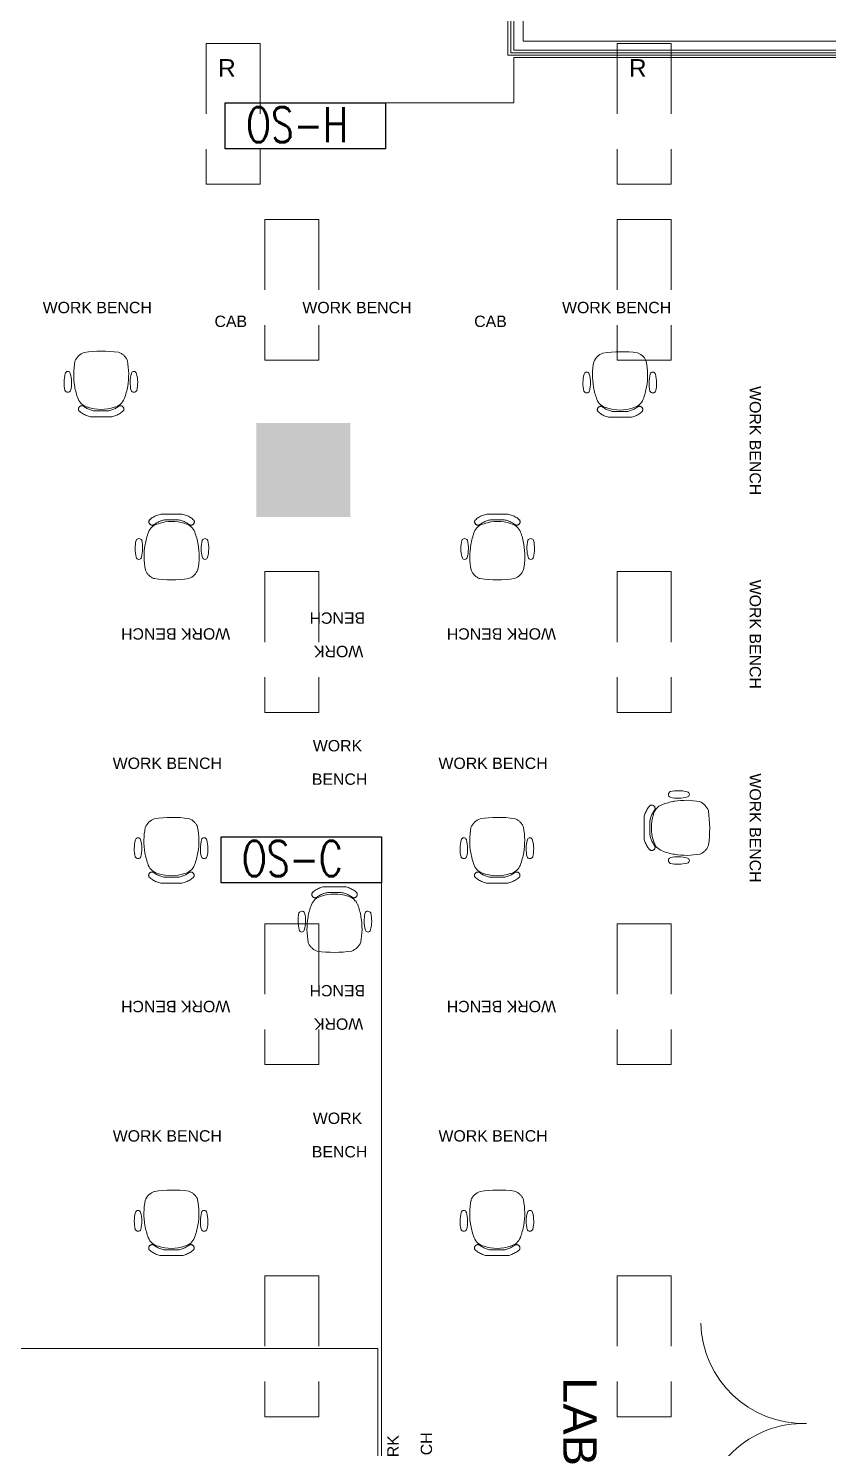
# Model space of a CAD drawing. Extents: x -6172 to 8039, y -4082 to 1639.
# Drawn here: x 14.3 to 286.9, y -257.9 to 226.1 of the extents above; entities that cross this region are included whole.
import ezdxf
from ezdxf.enums import TextEntityAlignment as Align

# ---------------------------------------------------------------- set-up
doc = ezdxf.new("R2010")
doc.units = 0
doc.header["$LTSCALE"] = 96
doc.header["$MEASUREMENT"] = 0
doc.linetypes.add('SHORT_DASHES', pattern=[0.375, 0.25, -0.125])
doc.layers.get('0').update_dxf_attribs({"linetype": 'CONTINUOUS', "lineweight": 0})
for name, color, linetype, lineweight in [('21', 7, 'CONTINUOUS', 0), ('A-ANNO-RMNA', 4, 'CONTINUOUS', 0), ('A-DOOR', 2, 'CONTINUOUS', 0), ('A-FURN-CHAR', 3, 'CONTINUOUS', 0), ('A-FURN-FILE', 3, 'CONTINUOUS', 0), ('A-GRID-COLS', 2, 'CONTINUOUS', 0), ('A-PATT-WALL', 1, 'CONTINUOUS', 0), ('A-WALL-FULL', 6, 'CONTINUOUS', 0), ('FLT-Peripheral Wiring', 214, 'CONTINUOUS', 0), ('NTS_NOT_TO_STANDARDS', 7, 'CONTINUOUS', 0)]:
    doc.layers.add(name, color=color, linetype=linetype, lineweight=lineweight)
doc.layers.add('FLT-Occupancy-Sensor', color=160, linetype='CONTINUOUS')
doc.styles.add('ARIAL', font='ARIAL', dxfattribs={"height": 0.2})
doc.styles.add('SIM-00', font='SIMPLEX.SHX', dxfattribs={"width": 0.75})

# ---------------------------------------------------------------- blocks, each defined once
blk = doc.blocks.new('ZZ000001')
at = {"layer": '21', "color": 7, "linetype": 'SHORT_DASHES'}
for p, q in [((74.89, 220.95), (74.89, 172.95)), ((74.89, 220.95), (93.26, 220.95)), ((93.26, 220.95), (93.26, 172.95)), ((214.89, 220.95), (214.89, 172.95)), ((214.89, 220.95), (233.27, 220.95)), ((233.27, 220.95), (233.27, 172.95)), ((74.89, 172.95), (93.26, 172.95)), ((214.89, 172.95), (233.27, 172.95)), ((94.89, 160.95), (94.89, 112.95)), ((94.89, 160.95), (113.26, 160.95)), ((113.26, 160.95), (113.26, 112.95)), ((214.89, 160.95), (214.89, 112.95)), ((214.89, 160.95), (233.27, 160.95)), ((233.27, 160.95), (233.27, 112.95)), ((94.89, 112.95), (113.26, 112.95)), ((214.89, 112.95), (233.27, 112.95)), ((94.89, 40.94), (94.89, -7.06)), ((94.89, 40.94), (113.26, 40.94)), ((113.26, 40.94), (113.26, -7.06)), ((214.89, 40.94), (214.89, -7.06)), ((214.89, 40.94), (233.27, 40.94)), ((233.27, 40.94), (233.27, -7.06)), ((94.89, -7.06), (113.26, -7.06)), ((214.89, -7.06), (233.27, -7.06)), ((94.89, -79.06), (94.89, -127.07)), ((94.89, -79.06), (113.26, -79.06)), ((113.26, -79.06), (113.26, -127.07)), ((214.89, -79.06), (214.89, -127.07)), ((214.89, -79.06), (233.27, -79.06)), ((233.27, -79.06), (233.27, -127.07)), ((94.89, -127.07), (113.26, -127.07)), ((214.89, -127.07), (233.27, -127.07)), ((94.89, -199.07), (94.89, -247.07)), ((94.89, -199.07), (113.26, -199.07)), ((113.26, -199.07), (113.26, -247.07)), ((214.89, -199.07), (214.89, -247.07)), ((214.89, -199.07), (233.27, -199.07)), ((233.27, -199.07), (233.27, -247.07)), ((94.89, -247.07), (113.26, -247.07)), ((214.89, -247.07), (233.27, -247.07))]:
    blk.add_line(p, q, dxfattribs=at)
at = {"layer": '21', "color": 7, "linetype": 'SHORT_DASHES', "style": 'ARIAL'}
for p in [(78.89, 209.58), (218.89, 209.58)]:
    blk.add_text('R', height=6, dxfattribs=at).set_placement(p)
blk = doc.blocks.new('ZZ000045')
at = {"layer": 'A-FURN-CHAR', "color": 8, "linetype": 'Continuous'}
for p, q in [((59.45, -192.18), (66.62, -192.18)), ((65.34, -190.21), (60.73, -190.21))]:
    blk.add_line(p, q, dxfattribs=at)
for centre, radius, start, end in [((77.07, -177.82), 23.4, 168.7952, 179.3789), ((59.02, -175.25), 5.3, 110.1727, 158.1288), ((63.33, -211.35), 41.53, 82.2403, 98.4682), ((67.25, -175.06), 5.14, 58.5538, 70.7376), ((67.3, -174.97), 5.04, 46.2029, 58.5517), ((67.36, -174.91), 4.96, 33.7159, 46.1974), ((67.39, -174.89), 4.91, 21.1507, 33.7063), ((49.01, -177.73), 23.4, 0.6235, 11.2042), ((61.96, -180.51), 11.58, 164.8601, 193.6697), ((51.66, -177.63), 0.891, 12.9938, 170.677), ((41.37, -180.53), 11.58, 346.3325, 15.5354), ((77.3, -177.82), 23.64, 179.3847, 189.8979), ((48.78, -177.73), 23.64, 350.1071, 0.6174), ((84.48, -180.53), 11.58, 164.467, 193.6699), ((74.19, -177.63), 0.891, 9.3254, 167.0085), ((63.89, -180.51), 11.58, 346.3326, 15.1422), ((51.67, -182.76), 1.08, 206.6789, 332.1039), ((77.68, -177.75), 24.02, 189.9022, 200.3038), ((48.4, -177.66), 24.02, 339.7042, 350.1031), ((74.18, -182.76), 1.08, 207.8985, 333.3234), ((59.54, -184.34), 4.73, 201.7202, 257.8365), ((56.45, -189.6), 1.17, 123.3666, 134.4923), ((56.45, -189.6), 1.17, 112.2402, 123.3667), ((56.45, -189.6), 1.16, 101.0905, 112.244), ((56.44, -189.59), 1.16, 89.8912, 101.0941), ((56.44, -189.58), 1.15, 78.624, 89.8912), ((56.45, -189.57), 1.13, 67.2863, 78.6237), ((56.45, -189.56), 1.13, 55.8858, 67.2879), ((61.81, -182.68), 7.59, 231.2278, 241.3838), ((66.53, -184.3), 4.73, 282.1659, 338.2822), ((64.26, -182.68), 7.59, 298.6187, 308.7747), ((69.62, -189.56), 1.13, 112.7157, 124.1178), ((69.62, -189.57), 1.13, 101.3776, 112.715), ((69.62, -189.58), 1.15, 90.1134, 101.3806), ((69.62, -189.59), 1.16, 78.9075, 90.1105), ((69.62, -189.6), 1.16, 67.7588, 78.9124), ((69.62, -189.6), 1.17, 56.6334, 67.76), ((69.62, -189.6), 1.17, 45.5123, 56.6379), ((56.42, -189.59), 1.14, 168.0972, 179.4295), ((56.41, -189.59), 1.13, 179.4292, 190.8271), ((56.4, -189.59), 1.12, 190.8283, 202.2768), ((56.43, -189.59), 1.15, 156.8329, 168.0953), ((56.44, -189.59), 1.16, 145.6342, 156.833), ((56.4, -189.59), 1.11, 202.2812, 213.7574), ((56.44, -189.6), 1.16, 134.4866, 145.6376), ((60.76, -184.69), 7.59, 225.9465, 237.2951), ((60.83, -184.57), 7.73, 237.288, 248.4973), ((60.86, -184.5), 7.8, 248.4885, 259.6235), ((61.88, -182.56), 7.73, 241.3784, 251.4129), ((62.95, -175.62), 14.08, 251.7942, 288.9004), ((61.9, -182.48), 7.82, 251.4066, 261.3663), ((64.16, -182.48), 7.82, 278.6359, 288.5956), ((65.2, -184.5), 7.8, 280.379, 291.514), ((64.19, -182.56), 7.73, 288.5893, 298.6238), ((65.23, -184.57), 7.73, 291.5047, 302.7141), ((65.31, -184.69), 7.59, 302.7072, 314.0557), ((69.62, -189.6), 1.16, 34.3651, 45.5162), ((69.63, -189.59), 1.16, 23.1686, 34.3674), ((69.67, -189.59), 1.11, 326.2436, 337.7197), ((69.64, -189.59), 1.15, 11.9066, 23.169), ((69.67, -189.59), 1.12, 337.7269, 349.1754), ((69.65, -189.59), 1.14, 0.5741, 11.9064), ((69.66, -189.59), 1.13, 349.1746, 0.5725)]:
    blk.add_arc(centre, radius, start, end, dxfattribs=at)
blk = doc.blocks.new('ZZ000046')
at = {"layer": 'A-FURN-CHAR', "color": 8, "linetype": 'Continuous'}
for p, q in [((170.44, -192.18), (177.61, -192.18)), ((176.34, -190.21), (171.72, -190.21))]:
    blk.add_line(p, q, dxfattribs=at)
for centre, radius, start, end in [((188.06, -177.82), 23.4, 168.7952, 179.3789), ((170.01, -175.25), 5.3, 110.1727, 158.1288), ((174.32, -211.35), 41.53, 82.2403, 98.4682), ((178.24, -175.06), 5.14, 58.5538, 70.7376), ((178.3, -174.97), 5.04, 46.2029, 58.5517), ((178.35, -174.91), 4.96, 33.7159, 46.1974), ((178.39, -174.89), 4.91, 21.1507, 33.7063), ((160.01, -177.73), 23.4, 0.6235, 11.2042), ((172.95, -180.51), 11.58, 164.8601, 193.6697), ((162.65, -177.63), 0.891, 12.9938, 170.677), ((152.36, -180.53), 11.58, 346.3325, 15.5354), ((188.29, -177.82), 23.64, 179.3847, 189.8979), ((159.77, -177.73), 23.64, 350.1071, 0.6174), ((195.48, -180.53), 11.58, 164.467, 193.6699), ((185.19, -177.63), 0.891, 9.3254, 167.0085), ((174.89, -180.51), 11.58, 346.3326, 15.1422), ((162.66, -182.76), 1.08, 206.6789, 332.1039), ((188.67, -177.75), 24.02, 189.9022, 200.3038), ((159.4, -177.66), 24.02, 339.7042, 350.1031), ((185.18, -182.76), 1.08, 207.8985, 333.3234), ((170.54, -184.34), 4.73, 201.7202, 257.8365), ((167.44, -189.6), 1.17, 123.3666, 134.4923), ((167.44, -189.6), 1.17, 112.2402, 123.3667), ((167.44, -189.6), 1.16, 101.0905, 112.244), ((167.44, -189.59), 1.16, 89.8912, 101.0941), ((167.44, -189.58), 1.15, 78.624, 89.8912), ((167.44, -189.57), 1.13, 67.2863, 78.6237), ((167.44, -189.56), 1.13, 55.8858, 67.2879), ((172.8, -182.68), 7.59, 231.2278, 241.3838), ((177.52, -184.3), 4.73, 282.1659, 338.2822), ((175.25, -182.68), 7.59, 298.6187, 308.7747), ((180.61, -189.56), 1.13, 112.7157, 124.1178), ((180.61, -189.57), 1.13, 101.3776, 112.715), ((180.62, -189.58), 1.15, 90.1134, 101.3806), ((180.62, -189.59), 1.16, 78.9075, 90.1105), ((180.61, -189.6), 1.16, 67.7588, 78.9124), ((180.61, -189.6), 1.17, 56.6334, 67.76), ((180.61, -189.6), 1.17, 45.5123, 56.6379), ((167.41, -189.59), 1.14, 168.0972, 179.4295), ((167.4, -189.59), 1.13, 179.4292, 190.8271), ((167.42, -189.59), 1.15, 156.8329, 168.0953), ((167.4, -189.59), 1.12, 190.8283, 202.2768), ((167.39, -189.59), 1.11, 202.2812, 213.7574), ((167.43, -189.59), 1.16, 145.6342, 156.833), ((167.44, -189.6), 1.16, 134.4866, 145.6376), ((171.75, -184.69), 7.59, 225.9465, 237.2951), ((171.83, -184.57), 7.73, 237.288, 248.4973), ((171.86, -184.5), 7.8, 248.4885, 259.6235), ((172.87, -182.56), 7.73, 241.3784, 251.4129), ((173.94, -175.62), 14.08, 251.7942, 288.9004), ((172.9, -182.48), 7.82, 251.4066, 261.3663), ((175.16, -182.48), 7.82, 278.6359, 288.5956), ((176.2, -184.5), 7.8, 280.379, 291.514), ((175.19, -182.56), 7.73, 288.5893, 298.6238), ((176.23, -184.57), 7.73, 291.5047, 302.7141), ((176.3, -184.69), 7.59, 302.7072, 314.0557), ((180.62, -189.6), 1.16, 34.3651, 45.5162), ((180.62, -189.59), 1.16, 23.1686, 34.3674), ((180.66, -189.59), 1.11, 326.2436, 337.7197), ((180.63, -189.59), 1.15, 11.9066, 23.169), ((180.66, -189.59), 1.12, 337.7269, 349.1754), ((180.64, -189.59), 1.14, 0.5741, 11.9064), ((180.65, -189.59), 1.13, 349.1746, 0.5725)]:
    blk.add_arc(centre, radius, start, end, dxfattribs=at)
blk = doc.blocks.new('ZZ000047')
at = {"layer": 'A-FURN-CHAR', "color": 8, "linetype": 'Continuous'}
for p, q in [((170.43, -65.2), (177.61, -65.2)), ((176.33, -63.23), (171.71, -63.23))]:
    blk.add_line(p, q, dxfattribs=at)
for centre, radius, start, end in [((170.01, -48.27), 5.3, 110.1727, 158.1288), ((174.31, -84.36), 41.53, 82.2403, 98.4682), ((178.24, -48.08), 5.14, 58.5538, 70.7376), ((188.05, -50.84), 23.4, 168.7952, 179.3789), ((178.29, -47.99), 5.04, 46.2029, 58.5517), ((178.35, -47.93), 4.96, 33.7159, 46.1974), ((178.38, -47.91), 4.91, 21.1507, 33.7063), ((160, -50.75), 23.4, 0.6235, 11.2042), ((172.95, -53.53), 11.58, 164.8601, 193.6697), ((162.65, -50.65), 0.891, 12.9938, 170.677), ((152.36, -53.55), 11.58, 346.3325, 15.5354), ((188.29, -50.84), 23.64, 179.3847, 189.8979), ((159.76, -50.75), 23.64, 350.1071, 0.6174), ((195.47, -53.55), 11.58, 164.467, 193.6699), ((185.18, -50.65), 0.891, 9.3254, 167.0085), ((174.88, -53.53), 11.58, 346.3326, 15.1422), ((162.66, -55.78), 1.08, 206.6789, 332.1039), ((188.67, -50.77), 24.02, 189.9022, 200.3038), ((159.39, -50.68), 24.02, 339.7042, 350.1031), ((185.17, -55.78), 1.08, 207.8985, 333.3234), ((170.53, -57.36), 4.73, 201.7202, 257.8365), ((167.41, -62.61), 1.14, 168.0972, 179.4295), ((167.4, -62.61), 1.13, 179.4292, 190.8271), ((167.39, -62.61), 1.12, 190.8283, 202.2768), ((167.42, -62.61), 1.15, 156.8329, 168.0953), ((167.43, -62.61), 1.16, 145.6342, 156.833), ((167.43, -62.62), 1.16, 134.4866, 145.6376), ((167.43, -62.62), 1.17, 123.3666, 134.4923), ((167.43, -62.62), 1.17, 112.2402, 123.3667), ((167.43, -62.62), 1.16, 101.0905, 112.244), ((167.43, -62.61), 1.16, 89.8912, 101.0941), ((167.43, -62.6), 1.15, 78.624, 89.8912), ((167.43, -62.59), 1.13, 67.2863, 78.6237), ((167.44, -62.58), 1.13, 55.8858, 67.2879), ((172.8, -55.7), 7.59, 231.2278, 241.3838), ((172.86, -55.58), 7.73, 241.3784, 251.4129), ((173.93, -48.64), 14.08, 251.7942, 288.9004), ((172.89, -55.5), 7.82, 251.4066, 261.3663), ((175.15, -55.5), 7.82, 278.6359, 288.5956), ((175.18, -55.58), 7.73, 288.5893, 298.6238), ((177.52, -57.32), 4.73, 282.1659, 338.2822), ((175.25, -55.7), 7.59, 298.6187, 308.7747), ((180.61, -62.58), 1.13, 112.7157, 124.1178), ((180.61, -62.59), 1.13, 101.3776, 112.715), ((180.61, -62.6), 1.15, 90.1134, 101.3806), ((180.61, -62.61), 1.16, 78.9075, 90.1105), ((180.61, -62.62), 1.16, 67.7588, 78.9124), ((180.61, -62.62), 1.17, 56.6334, 67.76), ((180.61, -62.62), 1.17, 45.5123, 56.6379), ((180.61, -62.62), 1.16, 34.3651, 45.5162), ((180.62, -62.61), 1.16, 23.1686, 34.3674), ((180.63, -62.61), 1.15, 11.9066, 23.169), ((180.65, -62.61), 1.12, 337.7269, 349.1754), ((180.64, -62.61), 1.14, 0.5741, 11.9064), ((180.65, -62.61), 1.13, 349.1746, 0.5725), ((167.39, -62.61), 1.11, 202.2812, 213.7574), ((171.75, -57.71), 7.59, 225.9465, 237.2951), ((171.82, -57.59), 7.73, 237.288, 248.4973), ((171.85, -57.52), 7.8, 248.4885, 259.6235), ((176.19, -57.52), 7.8, 280.379, 291.514), ((176.22, -57.59), 7.73, 291.5047, 302.7141), ((176.3, -57.71), 7.59, 302.7072, 314.0557), ((180.66, -62.61), 1.11, 326.2436, 337.7197)]:
    blk.add_arc(centre, radius, start, end, dxfattribs=at)
blk = doc.blocks.new('ZZ000048')
at = {"layer": 'A-FURN-CHAR', "color": 8, "linetype": 'Continuous'}
for p, q in [((59.44, -65.2), (66.61, -65.2)), ((65.34, -63.23), (60.72, -63.23))]:
    blk.add_line(p, q, dxfattribs=at)
for centre, radius, start, end in [((59.02, -48.27), 5.3, 110.1727, 158.1288), ((63.32, -84.36), 41.53, 82.2403, 98.4682), ((67.24, -48.08), 5.14, 58.5538, 70.7376), ((77.06, -50.84), 23.4, 168.7952, 179.3789), ((67.3, -47.99), 5.04, 46.2029, 58.5517), ((67.35, -47.93), 4.96, 33.7159, 46.1974), ((67.39, -47.91), 4.91, 21.1507, 33.7063), ((49.01, -50.75), 23.4, 0.6235, 11.2042), ((61.95, -53.53), 11.58, 164.8601, 193.6697), ((51.65, -50.65), 0.891, 12.9938, 170.677), ((41.37, -53.55), 11.58, 346.3325, 15.5354), ((77.3, -50.84), 23.64, 179.3847, 189.8979), ((48.77, -50.75), 23.64, 350.1071, 0.6174), ((84.48, -53.55), 11.58, 164.467, 193.6699), ((74.19, -50.65), 0.891, 9.3254, 167.0085), ((63.89, -53.53), 11.58, 346.3326, 15.1422), ((51.67, -55.78), 1.08, 206.6789, 332.1039), ((77.67, -50.77), 24.02, 189.9022, 200.3038), ((48.4, -50.68), 24.02, 339.7042, 350.1031), ((74.18, -55.78), 1.08, 207.8985, 333.3234), ((59.54, -57.36), 4.73, 201.7202, 257.8365), ((56.41, -62.61), 1.14, 168.0972, 179.4295), ((56.4, -62.61), 1.13, 179.4292, 190.8271), ((56.42, -62.61), 1.15, 156.8329, 168.0953), ((56.4, -62.61), 1.12, 190.8283, 202.2768), ((56.43, -62.61), 1.16, 145.6342, 156.833), ((56.44, -62.62), 1.16, 134.4866, 145.6376), ((56.44, -62.62), 1.17, 123.3666, 134.4923), ((56.44, -62.62), 1.17, 112.2402, 123.3667), ((56.44, -62.62), 1.16, 101.0905, 112.244), ((56.44, -62.61), 1.16, 89.8912, 101.0941), ((56.44, -62.6), 1.15, 78.624, 89.8912), ((56.44, -62.59), 1.13, 67.2863, 78.6237), ((56.44, -62.58), 1.13, 55.8858, 67.2879), ((61.8, -55.7), 7.59, 231.2278, 241.3838), ((61.87, -55.58), 7.73, 241.3784, 251.4129), ((62.94, -48.64), 14.08, 251.7942, 288.9004), ((61.9, -55.5), 7.82, 251.4066, 261.3663), ((64.16, -55.5), 7.82, 278.6359, 288.5956), ((64.19, -55.58), 7.73, 288.5893, 298.6238), ((66.52, -57.32), 4.73, 282.1659, 338.2822), ((64.25, -55.7), 7.59, 298.6187, 308.7747), ((69.61, -62.58), 1.13, 112.7157, 124.1178), ((69.62, -62.59), 1.13, 101.3776, 112.715), ((69.62, -62.6), 1.15, 90.1134, 101.3806), ((69.62, -62.61), 1.16, 78.9075, 90.1105), ((69.62, -62.62), 1.16, 67.7588, 78.9124), ((69.61, -62.62), 1.17, 56.6334, 67.76), ((69.61, -62.62), 1.17, 45.5123, 56.6379), ((69.62, -62.62), 1.16, 34.3651, 45.5162), ((69.62, -62.61), 1.16, 23.1686, 34.3674), ((69.63, -62.61), 1.15, 11.9066, 23.169), ((69.66, -62.61), 1.12, 337.7269, 349.1754), ((69.64, -62.61), 1.14, 0.5741, 11.9064), ((69.65, -62.61), 1.13, 349.1746, 0.5725), ((56.39, -62.61), 1.11, 202.2812, 213.7574), ((60.75, -57.71), 7.59, 225.9465, 237.2951), ((60.83, -57.59), 7.73, 237.288, 248.4973), ((60.86, -57.52), 7.8, 248.4885, 259.6235), ((65.2, -57.52), 7.8, 280.379, 291.514), ((65.23, -57.59), 7.73, 291.5047, 302.7141), ((65.3, -57.71), 7.59, 302.7072, 314.0557), ((69.66, -62.61), 1.11, 326.2436, 337.7197)]:
    blk.add_arc(centre, radius, start, end, dxfattribs=at)
blk = doc.blocks.new('ZZ000049')
at = {"layer": 'A-FURN-CHAR', "color": 8, "linetype": 'Continuous'}
for p, q in [((122.19, -66.47), (115.02, -66.47)), ((116.29, -68.44), (120.91, -68.44))]:
    blk.add_line(p, q, dxfattribs=at)
for centre, radius, start, end in [((116.33, -73.95), 7.59, 122.7072, 134.0557), ((116.4, -74.07), 7.73, 111.5047, 122.7141), ((116.43, -74.14), 7.8, 100.379, 111.514), ((120.77, -74.14), 7.8, 68.4885, 79.6235), ((120.8, -74.07), 7.73, 57.288, 68.4973), ((120.88, -73.95), 7.59, 45.9465, 57.2951), ((115.11, -74.34), 4.73, 102.1659, 158.2822), ((111.98, -69.06), 1.13, 169.1746, 180.5725), ((111.99, -69.06), 1.14, 180.5741, 191.9064), ((111.97, -69.06), 1.12, 157.7269, 169.1754), ((112, -69.06), 1.15, 191.9066, 203.169), ((111.97, -69.06), 1.11, 146.2435, 157.7197), ((112.01, -69.05), 1.16, 203.1686, 214.3674), ((112.01, -69.05), 1.16, 214.3651, 225.5162), ((112.02, -69.05), 1.17, 225.5123, 236.6379), ((112.02, -69.05), 1.17, 236.6334, 247.76), ((112.02, -69.05), 1.16, 247.7588, 258.9124), ((112.01, -69.06), 1.16, 258.9075, 270.1105), ((112.01, -69.07), 1.15, 270.1134, 281.3806), ((112.02, -69.08), 1.13, 281.3776, 292.715), ((112.02, -69.09), 1.13, 292.7157, 304.1178), ((117.38, -75.96), 7.59, 118.6188, 128.7747), ((117.44, -76.08), 7.73, 108.5893, 118.6239), ((118.69, -83.02), 14.08, 71.7942, 108.9004), ((117.47, -76.17), 7.82, 98.6359, 108.5957), ((119.73, -76.17), 7.82, 71.4066, 81.3663), ((119.76, -76.08), 7.73, 61.3784, 71.4129), ((122.09, -74.31), 4.73, 21.7202, 77.8365), ((119.83, -75.96), 7.59, 51.2278, 61.3838), ((125.19, -69.09), 1.13, 235.8858, 247.2879), ((125.19, -69.08), 1.13, 247.2863, 258.6237), ((125.19, -69.07), 1.15, 258.624, 269.8912), ((125.19, -69.06), 1.16, 269.8912, 281.0941), ((125.19, -69.05), 1.16, 281.0905, 292.244), ((125.19, -69.05), 1.17, 292.2402, 303.3667), ((125.19, -69.04), 1.17, 303.3666, 314.4923), ((125.19, -69.05), 1.16, 314.4866, 325.6376), ((125.2, -69.05), 1.16, 325.6342, 336.833), ((125.24, -69.05), 1.11, 22.2813, 33.7574), ((125.21, -69.06), 1.15, 336.8329, 348.0953), ((125.23, -69.06), 1.12, 10.8283, 22.2768), ((125.23, -69.06), 1.13, 359.4292, 10.8271), ((125.22, -69.06), 1.14, 348.0972, 359.4295), ((103.96, -80.89), 24.02, 9.9022, 20.3038), ((117.74, -78.13), 11.58, 166.3326, 195.1422), ((107.45, -75.88), 1.08, 27.8985, 153.3234), ((97.15, -78.11), 11.58, 344.467, 13.6699), ((132.86, -80.92), 23.64, 170.1071, 180.6174), ((133.23, -80.98), 24.02, 159.7041, 170.1031), ((104.33, -80.82), 23.64, 359.3847, 9.8979), ((140.27, -78.11), 11.58, 166.3325, 195.5354), ((129.97, -75.88), 1.08, 26.6789, 152.1039), ((119.68, -78.13), 11.58, 344.8601, 13.6697), ((107.44, -81.01), 0.891, 189.3254, 347.0085), ((132.62, -80.92), 23.4, 180.6235, 191.2042), ((104.57, -80.82), 23.4, 348.7952, 359.3789), ((129.98, -81.01), 0.891, 192.9938, 350.677), ((114.24, -83.76), 4.91, 201.1507, 213.7063), ((114.28, -83.73), 4.96, 213.7159, 226.1974), ((122.62, -83.4), 5.3, 290.1727, 338.1288), ((114.33, -83.67), 5.04, 226.2029, 238.5517), ((114.39, -83.59), 5.14, 238.5538, 250.7376), ((118.31, -47.3), 41.53, 262.2404, 278.4682)]:
    blk.add_arc(centre, radius, start, end, dxfattribs=at)
blk = doc.blocks.new('ZZ000050')
at = {"layer": 'A-FURN-CHAR', "color": 8, "linetype": 'Continuous'}
for p, q in [((177.68, 60.51), (170.51, 60.51)), ((171.78, 58.54), (176.4, 58.54))]:
    blk.add_line(p, q, dxfattribs=at)
for centre, radius, start, end in [((167.47, 57.92), 1.13, 169.1746, 180.5725), ((167.46, 57.92), 1.12, 157.7269, 169.1754), ((167.46, 57.92), 1.11, 146.2435, 157.7197), ((171.82, 53.03), 7.59, 122.7072, 134.0557), ((171.89, 52.91), 7.73, 111.5047, 122.7141), ((171.92, 52.84), 7.8, 100.379, 111.514), ((172.93, 50.9), 7.73, 108.5893, 118.6239), ((172.96, 50.81), 7.82, 98.6359, 108.5957), ((175.22, 50.81), 7.82, 71.4066, 81.3663), ((176.26, 52.84), 7.8, 68.4885, 79.6235), ((175.25, 50.9), 7.73, 61.3784, 71.4129), ((176.29, 52.91), 7.73, 57.288, 68.4973), ((176.37, 53.03), 7.59, 45.9465, 57.2951), ((180.73, 57.93), 1.11, 22.2813, 33.7574), ((180.72, 57.92), 1.12, 10.8283, 22.2768), ((180.72, 57.92), 1.13, 359.4292, 10.8271), ((188.72, 46), 24.02, 159.7041, 170.1031), ((170.6, 52.64), 4.73, 102.1659, 158.2822), ((167.48, 57.92), 1.14, 180.5741, 191.9064), ((167.49, 57.92), 1.15, 191.9066, 203.169), ((167.5, 57.93), 1.16, 203.1686, 214.3674), ((167.5, 57.93), 1.16, 214.3651, 225.5162), ((167.5, 57.93), 1.17, 225.5123, 236.6379), ((167.5, 57.93), 1.17, 236.6334, 247.76), ((167.5, 57.93), 1.16, 247.7588, 258.9124), ((167.5, 57.92), 1.16, 258.9075, 270.1105), ((167.5, 57.91), 1.15, 270.1134, 281.3806), ((167.5, 57.9), 1.13, 281.3776, 292.715), ((167.51, 57.89), 1.13, 292.7157, 304.1178), ((172.87, 51.02), 7.59, 118.6188, 128.7747), ((174.18, 43.96), 14.08, 71.7942, 108.9004), ((177.58, 52.67), 4.73, 21.7202, 77.8365), ((175.32, 51.02), 7.59, 51.2278, 61.3838), ((180.67, 57.89), 1.13, 235.8858, 247.2879), ((180.68, 57.9), 1.13, 247.2863, 258.6237), ((180.68, 57.91), 1.15, 258.624, 269.8912), ((180.68, 57.92), 1.16, 269.8912, 281.0941), ((180.68, 57.93), 1.16, 281.0905, 292.244), ((180.68, 57.93), 1.17, 292.2402, 303.3667), ((180.68, 57.94), 1.17, 303.3666, 314.4923), ((180.68, 57.93), 1.16, 314.4866, 325.6376), ((180.69, 57.93), 1.16, 325.6342, 336.833), ((180.7, 57.92), 1.15, 336.8329, 348.0953), ((180.71, 57.92), 1.14, 348.0972, 359.4295), ((159.45, 46.09), 24.02, 9.9022, 20.3038), ((173.23, 48.85), 11.58, 166.3326, 195.1422), ((162.94, 51.1), 1.08, 27.8985, 153.3234), ((152.64, 48.87), 11.58, 344.467, 13.6699), ((188.35, 46.06), 23.64, 170.1071, 180.6174), ((159.82, 46.16), 23.64, 359.3847, 9.8979), ((195.75, 48.87), 11.58, 166.3325, 195.5354), ((185.45, 51.1), 1.08, 26.6789, 152.1039), ((175.17, 48.85), 11.58, 344.8601, 13.6697), ((162.93, 45.97), 0.891, 189.3254, 347.0085), ((188.11, 46.06), 23.4, 180.6235, 191.2042), ((160.06, 46.16), 23.4, 348.7952, 359.3789), ((185.46, 45.97), 0.891, 192.9938, 350.677), ((169.73, 43.22), 4.91, 201.1507, 213.7063), ((169.77, 43.25), 4.96, 213.7159, 226.1974), ((169.82, 43.31), 5.04, 226.2029, 238.5517), ((169.88, 43.39), 5.14, 238.5538, 250.7376), ((178.1, 43.58), 5.3, 290.1727, 338.1288), ((173.8, 79.68), 41.53, 262.2404, 278.4682)]:
    blk.add_arc(centre, radius, start, end, dxfattribs=at)
blk = doc.blocks.new('ZZ000051')
at = {"layer": 'A-FURN-CHAR', "color": 8, "linetype": 'Continuous'}
for p, q in [((66.69, 60.51), (59.51, 60.51)), ((60.79, 58.54), (65.41, 58.54))]:
    blk.add_line(p, q, dxfattribs=at)
for centre, radius, start, end in [((56.47, 57.92), 1.13, 169.1746, 180.5725), ((56.47, 57.92), 1.12, 157.7269, 169.1754), ((56.46, 57.92), 1.11, 146.2435, 157.7197), ((60.82, 53.03), 7.59, 122.7072, 134.0557), ((60.9, 52.91), 7.73, 111.5047, 122.7141), ((60.93, 52.84), 7.8, 100.379, 111.514), ((61.94, 50.9), 7.73, 108.5893, 118.6239), ((61.97, 50.81), 7.82, 98.6359, 108.5957), ((64.23, 50.81), 7.82, 71.4066, 81.3663), ((65.27, 52.84), 7.8, 68.4885, 79.6235), ((64.26, 50.9), 7.73, 61.3784, 71.4129), ((65.3, 52.91), 7.73, 57.288, 68.4973), ((65.37, 53.03), 7.59, 45.9465, 57.2951), ((69.73, 57.93), 1.11, 22.2813, 33.7574), ((69.73, 57.92), 1.12, 10.8283, 22.2768), ((69.72, 57.92), 1.13, 359.4292, 10.8271), ((77.73, 46), 24.02, 159.7041, 170.1031), ((59.6, 52.64), 4.73, 102.1659, 158.2822), ((56.48, 57.92), 1.14, 180.5741, 191.9064), ((56.49, 57.92), 1.15, 191.9066, 203.169), ((56.5, 57.93), 1.16, 203.1686, 214.3674), ((56.51, 57.93), 1.16, 214.3651, 225.5162), ((56.51, 57.93), 1.17, 225.5123, 236.6379), ((56.51, 57.93), 1.17, 236.6334, 247.76), ((56.51, 57.93), 1.16, 247.7588, 258.9124), ((56.51, 57.92), 1.16, 258.9075, 270.1105), ((56.51, 57.91), 1.15, 270.1134, 281.3806), ((56.51, 57.9), 1.13, 281.3776, 292.715), ((56.51, 57.89), 1.13, 292.7157, 304.1178), ((61.87, 51.02), 7.59, 118.6188, 128.7747), ((63.19, 43.96), 14.08, 71.7942, 108.9004), ((66.59, 52.67), 4.73, 21.7202, 77.8365), ((64.32, 51.02), 7.59, 51.2278, 61.3838), ((69.68, 57.89), 1.13, 235.8858, 247.2879), ((69.69, 57.9), 1.13, 247.2863, 258.6237), ((69.69, 57.91), 1.15, 258.624, 269.8912), ((69.69, 57.92), 1.16, 269.8912, 281.0941), ((69.69, 57.93), 1.16, 281.0905, 292.244), ((69.68, 57.93), 1.17, 292.2402, 303.3667), ((69.68, 57.94), 1.17, 303.3666, 314.4923), ((69.69, 57.93), 1.16, 314.4866, 325.6376), ((69.69, 57.93), 1.16, 325.6342, 336.833), ((69.7, 57.92), 1.15, 336.8329, 348.0953), ((69.71, 57.92), 1.14, 348.0972, 359.4295), ((48.46, 46.09), 24.02, 9.9022, 20.3038), ((62.24, 48.85), 11.58, 166.3326, 195.1422), ((51.95, 51.1), 1.08, 27.8985, 153.3234), ((41.65, 48.87), 11.58, 344.467, 13.6699), ((77.35, 46.06), 23.64, 170.1071, 180.6174), ((48.83, 46.16), 23.64, 359.3847, 9.8979), ((84.76, 48.87), 11.58, 166.3325, 195.5354), ((74.46, 51.1), 1.08, 26.6789, 152.1039), ((64.17, 48.85), 11.58, 344.8601, 13.6697), ((51.94, 45.97), 0.891, 189.3254, 347.0085), ((77.12, 46.06), 23.4, 180.6235, 191.2042), ((49.07, 46.16), 23.4, 348.7952, 359.3789), ((74.47, 45.97), 0.891, 192.9938, 350.677), ((58.74, 43.22), 4.91, 201.1507, 213.7063), ((58.77, 43.25), 4.96, 213.7159, 226.1974), ((58.83, 43.31), 5.04, 226.2029, 238.5517), ((58.88, 43.39), 5.14, 238.5538, 250.7376), ((67.11, 43.58), 5.3, 290.1727, 338.1288), ((62.81, 79.68), 41.53, 262.2404, 278.4682)]:
    blk.add_arc(centre, radius, start, end, dxfattribs=at)
blk = doc.blocks.new('ZZ000052')
at = {"layer": 'A-FURN-CHAR', "color": 8, "linetype": 'Continuous'}
for p, q in [((35.5, 93.73), (42.67, 93.73)), ((41.4, 95.7), (36.78, 95.7))]:
    blk.add_line(p, q, dxfattribs=at)
for centre, radius, start, end in [((53.12, 108.09), 23.4, 168.7952, 179.3789), ((35.08, 110.66), 5.3, 110.1727, 158.1288), ((39.38, 74.56), 41.53, 82.2403, 98.4682), ((43.3, 110.85), 5.14, 58.5538, 70.7376), ((43.36, 110.94), 5.04, 46.2029, 58.5517), ((43.41, 110.99), 4.96, 33.7159, 46.1974), ((43.45, 111.02), 4.91, 21.1507, 33.7063), ((25.07, 108.18), 23.4, 0.6235, 11.2042), ((38.01, 105.4), 11.58, 164.8601, 193.6697), ((27.71, 108.28), 0.891, 12.9938, 170.677), ((17.42, 105.38), 11.58, 346.3325, 15.5354), ((53.36, 108.09), 23.64, 179.3847, 189.8979), ((24.83, 108.18), 23.64, 350.1071, 0.6174), ((60.54, 105.38), 11.58, 164.467, 193.6699), ((50.25, 108.28), 0.891, 9.3254, 167.0085), ((39.95, 105.4), 11.58, 346.3326, 15.1422), ((27.72, 103.14), 1.08, 206.6789, 332.1039), ((53.73, 108.15), 24.02, 189.9022, 200.3038), ((24.46, 108.24), 24.02, 339.7042, 350.1031), ((50.24, 103.14), 1.08, 207.8985, 333.3234), ((35.6, 101.57), 4.73, 201.7202, 257.8365), ((32.49, 96.31), 1.16, 145.6342, 156.833), ((32.5, 96.31), 1.16, 134.4866, 145.6376), ((32.5, 96.31), 1.17, 123.3666, 134.4923), ((32.5, 96.31), 1.17, 112.2402, 123.3667), ((32.5, 96.31), 1.16, 101.0905, 112.244), ((32.5, 96.32), 1.16, 89.8912, 101.0941), ((32.5, 96.33), 1.15, 78.624, 89.8912), ((32.5, 96.34), 1.13, 67.2863, 78.6237), ((32.5, 96.35), 1.13, 55.8858, 67.2879), ((37.86, 103.22), 7.59, 231.2278, 241.3838), ((39, 110.29), 14.08, 251.7942, 288.9004), ((42.58, 101.6), 4.73, 282.1659, 338.2822), ((40.31, 103.22), 7.59, 298.6187, 308.7747), ((45.67, 96.35), 1.13, 112.7157, 124.1178), ((45.67, 96.34), 1.13, 101.3776, 112.715), ((45.68, 96.33), 1.15, 90.1134, 101.3806), ((45.68, 96.32), 1.16, 78.9075, 90.1105), ((45.68, 96.31), 1.16, 67.7588, 78.9124), ((45.67, 96.31), 1.17, 56.6334, 67.76), ((45.67, 96.31), 1.17, 45.5123, 56.6379), ((45.68, 96.31), 1.16, 34.3651, 45.5162), ((45.68, 96.31), 1.16, 23.1686, 34.3674), ((32.47, 96.32), 1.14, 168.0972, 179.4295), ((32.46, 96.32), 1.13, 179.4292, 190.8271), ((32.48, 96.32), 1.15, 156.8329, 168.0953), ((32.46, 96.32), 1.12, 190.8283, 202.2768), ((32.45, 96.32), 1.11, 202.2812, 213.7574), ((36.81, 101.22), 7.59, 225.9465, 237.2951), ((36.89, 101.34), 7.73, 237.288, 248.4973), ((36.92, 101.41), 7.8, 248.4885, 259.6235), ((37.93, 103.35), 7.73, 241.3784, 251.4129), ((37.96, 103.43), 7.82, 251.4066, 261.3663), ((40.22, 103.43), 7.82, 278.6359, 288.5956), ((41.26, 101.41), 7.8, 280.379, 291.514), ((40.25, 103.35), 7.73, 288.5893, 298.6238), ((41.29, 101.34), 7.73, 291.5047, 302.7141), ((41.36, 101.22), 7.59, 302.7072, 314.0557), ((45.72, 96.32), 1.11, 326.2436, 337.7197), ((45.69, 96.32), 1.15, 11.9066, 23.169), ((45.72, 96.32), 1.12, 337.7269, 349.1754), ((45.7, 96.32), 1.14, 0.5741, 11.9064), ((45.71, 96.32), 1.13, 349.1746, 0.5725)]:
    blk.add_arc(centre, radius, start, end, dxfattribs=at)
blk = doc.blocks.new('ZZ000053')
at = {"layer": 'A-FURN-CHAR', "color": 8, "linetype": 'Continuous'}
for p, q in [((212.3, 93.52), (219.48, 93.52)), ((218.2, 95.49), (213.58, 95.49))]:
    blk.add_line(p, q, dxfattribs=at)
for centre, radius, start, end in [((229.92, 107.87), 23.4, 168.7952, 179.3789), ((211.88, 110.45), 5.3, 110.1727, 158.1288), ((216.18, 74.35), 41.53, 82.2403, 98.4682), ((220.11, 110.64), 5.14, 58.5538, 70.7376), ((220.16, 110.72), 5.04, 46.2029, 58.5517), ((220.22, 110.78), 4.96, 33.7159, 46.1974), ((220.25, 110.81), 4.91, 21.1507, 33.7063), ((201.87, 107.97), 23.4, 0.6235, 11.2042), ((214.82, 105.18), 11.58, 164.8601, 193.6697), ((204.52, 108.06), 0.891, 12.9938, 170.677), ((194.23, 105.16), 11.58, 346.3325, 15.5354), ((230.16, 107.87), 23.64, 179.3847, 189.8979), ((201.63, 107.97), 23.64, 350.1071, 0.6174), ((237.34, 105.16), 11.58, 164.467, 193.6699), ((227.05, 108.06), 0.891, 9.3254, 167.0085), ((216.75, 105.18), 11.58, 346.3326, 15.1422), ((204.53, 102.93), 1.08, 206.6789, 332.1039), ((230.53, 107.94), 24.02, 189.9022, 200.3038), ((201.26, 108.03), 24.02, 339.7042, 350.1031), ((227.04, 102.93), 1.08, 207.8985, 333.3234), ((212.4, 101.36), 4.73, 201.7202, 257.8365), ((209.3, 96.1), 1.16, 134.4866, 145.6376), ((209.3, 96.09), 1.17, 123.3666, 134.4923), ((209.3, 96.1), 1.17, 112.2402, 123.3667), ((209.3, 96.1), 1.16, 101.0905, 112.244), ((209.3, 96.11), 1.16, 89.8912, 101.0941), ((209.3, 96.12), 1.15, 78.624, 89.8912), ((209.3, 96.13), 1.13, 67.2863, 78.6237), ((209.31, 96.14), 1.13, 55.8858, 67.2879), ((214.67, 103.01), 7.59, 231.2278, 241.3838), ((219.38, 101.39), 4.73, 282.1659, 338.2822), ((217.12, 103.01), 7.59, 298.6187, 308.7747), ((222.47, 96.14), 1.13, 112.7157, 124.1178), ((222.48, 96.13), 1.13, 101.3776, 112.715), ((222.48, 96.12), 1.15, 90.1134, 101.3806), ((222.48, 96.11), 1.16, 78.9075, 90.1105), ((222.48, 96.1), 1.16, 67.7588, 78.9124), ((222.48, 96.1), 1.17, 56.6334, 67.76), ((222.48, 96.1), 1.17, 45.5123, 56.6379), ((222.48, 96.1), 1.16, 34.3651, 45.5162), ((209.28, 96.11), 1.14, 168.0972, 179.4295), ((209.27, 96.11), 1.13, 179.4292, 190.8271), ((209.29, 96.11), 1.15, 156.8329, 168.0953), ((209.26, 96.11), 1.12, 190.8283, 202.2768), ((209.25, 96.11), 1.11, 202.2812, 213.7574), ((209.29, 96.1), 1.16, 145.6342, 156.833), ((213.61, 101), 7.59, 225.9465, 237.2951), ((213.69, 101.12), 7.73, 237.288, 248.4973), ((213.72, 101.2), 7.8, 248.4885, 259.6235), ((214.73, 103.13), 7.73, 241.3784, 251.4129), ((215.8, 110.07), 14.08, 251.7942, 288.9004), ((214.76, 103.22), 7.82, 251.4066, 261.3663), ((217.02, 103.22), 7.82, 278.6359, 288.5956), ((218.06, 101.2), 7.8, 280.379, 291.514), ((217.05, 103.13), 7.73, 288.5893, 298.6238), ((218.09, 101.12), 7.73, 291.5047, 302.7141), ((218.17, 101), 7.59, 302.7072, 314.0557), ((222.49, 96.1), 1.16, 23.1686, 34.3674), ((222.53, 96.11), 1.11, 326.2436, 337.7197), ((222.5, 96.11), 1.15, 11.9066, 23.169), ((222.52, 96.11), 1.12, 337.7269, 349.1754), ((222.5, 96.11), 1.14, 0.5741, 11.9064), ((222.52, 96.11), 1.13, 349.1746, 0.5725)]:
    blk.add_arc(centre, radius, start, end, dxfattribs=at)
blk = doc.blocks.new('ZZ000054')
at = {"layer": 'A-FURN-CHAR', "color": 8, "linetype": 'Continuous'}
for p, q in [((224.07, -42.79), (224.07, -49.96)), ((226.04, -48.69), (226.04, -44.07))]:
    blk.add_line(p, q, dxfattribs=at)
for centre, radius, start, end in [((235.74, -45.3), 11.58, 74.8601, 103.6697), ((226.66, -39.74), 1.11, 112.2813, 123.7574), ((226.66, -39.74), 1.12, 100.8283, 112.2768), ((226.66, -39.75), 1.13, 89.4292, 100.8271), ((226.66, -39.76), 1.14, 78.0972, 89.4295), ((226.66, -39.77), 1.15, 66.8329, 78.0953), ((226.66, -39.78), 1.16, 55.6342, 66.833), ((231.91, -42.89), 4.73, 111.7202, 167.8365), ((238.5, -61.02), 24.02, 99.9022, 110.3038), ((233.49, -35.01), 1.08, 116.6789, 242.1039), ((235.72, -24.71), 11.58, 256.3325, 285.5354), ((238.43, -60.64), 23.64, 89.3847, 99.8979), ((238.43, -60.41), 23.4, 78.7952, 89.3789), ((238.62, -35), 0.891, 282.9938, 80.677), ((241, -42.36), 5.3, 20.1727, 68.1288), ((231.75, -44.21), 7.8, 158.4885, 169.6235), ((231.68, -44.18), 7.73, 147.288, 158.4973), ((231.56, -44.1), 7.59, 135.9465, 147.2951), ((233.77, -45.25), 7.82, 161.4066, 171.3663), ((233.69, -45.22), 7.73, 151.3784, 161.4129), ((240.63, -46.29), 14.08, 161.7942, 198.9004), ((233.57, -45.15), 7.59, 141.2278, 151.3838), ((226.65, -39.79), 1.16, 44.4866, 55.6376), ((226.65, -39.79), 1.17, 33.3666, 44.4923), ((226.65, -39.79), 1.17, 22.2402, 33.3667), ((226.69, -39.79), 1.13, 325.8858, 337.2879), ((226.65, -39.79), 1.16, 11.0905, 22.244), ((226.68, -39.79), 1.13, 337.2863, 348.6237), ((226.66, -39.79), 1.16, 359.8912, 11.0941), ((226.67, -39.79), 1.15, 348.624, 359.8912), ((204.9, -46.67), 41.53, 352.2404, 8.4682), ((231.75, -48.55), 7.8, 190.379, 201.514), ((231.68, -48.57), 7.73, 201.5047, 212.7141), ((231.56, -48.65), 7.59, 212.7072, 224.0557), ((233.77, -47.51), 7.82, 188.6359, 198.5957), ((233.69, -47.53), 7.73, 198.5893, 208.6239), ((233.57, -47.6), 7.59, 208.6187, 218.7747), ((231.95, -49.87), 4.73, 192.1659, 248.2822), ((226.69, -52.96), 1.13, 22.7157, 34.1178), ((226.68, -52.96), 1.13, 11.3776, 22.715), ((226.65, -52.96), 1.16, 337.7589, 348.9124), ((226.67, -52.97), 1.15, 0.1134, 11.3806), ((226.66, -52.97), 1.16, 348.9075, 0.1105), ((241.19, -50.59), 5.14, 328.5538, 340.7376), ((226.66, -53.01), 1.11, 236.2435, 247.7197), ((226.66, -53.01), 1.12, 247.7269, 259.1754), ((226.66, -53), 1.13, 259.1746, 270.5725), ((226.66, -52.99), 1.14, 270.5741, 281.9064), ((226.66, -52.98), 1.15, 281.9066, 293.1689), ((226.66, -52.97), 1.16, 293.1686, 304.3674), ((226.65, -52.97), 1.16, 304.3651, 315.5162), ((226.65, -52.96), 1.17, 315.5123, 326.6379), ((226.65, -52.96), 1.17, 326.6334, 337.76), ((238.59, -31.75), 24.02, 249.7041, 260.1031), ((233.49, -57.53), 1.08, 117.8985, 243.3234), ((235.72, -67.83), 11.58, 74.467, 103.6699), ((238.52, -32.12), 23.64, 260.1071, 270.6174), ((238.62, -57.54), 0.891, 279.3254, 77.0085), ((238.52, -32.36), 23.4, 270.6235, 281.2042), ((241.36, -50.74), 4.91, 291.1507, 303.7063), ((241.34, -50.7), 4.96, 303.7159, 316.1974), ((241.28, -50.65), 5.04, 316.2029, 328.5517), ((235.74, -47.24), 11.58, 256.3326, 285.1422)]:
    blk.add_arc(centre, radius, start, end, dxfattribs=at)
blk = doc.blocks.new('FLT-Occupancy Sensor Hallway')
at = {"layer": 'FLT-Occupancy-Sensor'}
blk.add_lwpolyline([(0, 0), (54.64, 0), (54.64, -15.71), (0, -15.71)], close=True, dxfattribs=at)
at = {"layer": 'FLT-Occupancy-Sensor', "insert": (7.08, -1.46), "char_height": 12, "width": 54.6376, "attachment_point": 1, "style": 'SIM-00'}
blk.add_mtext('OS-H', dxfattribs=at)
blk = doc.blocks.new('FLT-Occupancy Sensor Ceiling')
at = {"layer": 'FLT-Occupancy-Sensor'}
blk.add_lwpolyline([(0, 0), (54.64, 0), (54.64, -15.71), (0, -15.71)], close=True, dxfattribs=at)
at = {"layer": 'FLT-Occupancy-Sensor', "insert": (7.08, -1.46), "char_height": 12, "width": 54.6376, "attachment_point": 1, "style": 'SIM-00'}
blk.add_mtext('OS-C', dxfattribs=at)

msp = doc.modelspace()

# ---------------------------------------------------------------- linework, layer by layer
at = {"layer": 'A-DOOR', "const_width": 0.00174}
msp.add_lwpolyline([(279.38, -213.37), (243.38, -213.37), (243.38, -215.14), (279.38, -215.14), (279.38, -213.37)], dxfattribs=at)
at = {"layer": 'A-DOOR'}
for centre, radius, start, end in [((278.49, -214.25), 35.12, 181.4472, 271.4396), ((278.49, -284.48), 35.13, 88.5603, 178.5609)]:
    msp.add_arc(centre, radius, start, end, dxfattribs=at)
at = {"layer": 'A-FURN-FILE', "const_width": 0.00174}
for points in [[(123.52, 151.6), (123.52, 169.6), (159.52, 169.6), (159.52, 151.6)], [(159.52, 151.6), (159.52, 169.6), (195.52, 169.6), (195.52, 151.6)], [(195.52, 151.6), (195.52, 169.6), (231.52, 169.6), (231.52, 151.6)]]:
    msp.add_lwpolyline(points, close=True, dxfattribs=at)
at = {"layer": 'A-GRID-COLS', "const_width": 0.00174}
for points in [[(91.95, 59.58), (123.95, 91.58)], [(91.95, 91.58), (123.95, 59.58)], [(91.95, 59.58), (91.95, 91.58), (123.95, 91.58), (123.95, 59.58), (91.95, 59.58)], [(107.95, 75.58), (107.95, 75.58)]]:
    msp.add_lwpolyline(points, dxfattribs=at)
at = {"layer": 'A-PATT-WALL'}
msp.add_solid([(91.95, 91.59), (123.95, 91.59), (91.95, 59.58), (123.95, 59.58)], dxfattribs=at)
at = {"layer": 'A-WALL-FULL', "const_width": 0.00174}
for points in [[(-186.03, 151.6), (281.94, 151.6), (281.94, -213.37)], [(-186.03, 147.6), (277.94, 147.6)], [(277.94, 147.6), (277.94, -213.37)], [(281.94, -213.37), (277.94, -213.37)]]:
    msp.add_lwpolyline(points, dxfattribs=at)
at = {"layer": 'FLT-Peripheral Wiring'}
for points in [[(182.85, 881.12), (182.85, 221.71), (351.41, 221.71), (351.41, -307.74), (888.44, -307.74), (888.44, -1195.48), (973.25, -1195.48)], [(142.31, 770.96), (179.72, 770.96), (179.72, 218.68), (348.15, 218.68), (348.15, -310.15), (887.01, -310.15), (887.01, -1196.7), (973.25, -1196.7)], [(-136.1, 587.3), (178.65, 587.3), (178.65, 217.71), (347.49, 217.71), (347.49, -310.91), (886.29, -310.91), (886.29, -1196.85), (973.25, -1196.85)], [(162.15, 412.05), (177.65, 412.05), (177.65, 216.97), (346.46, 216.97), (346.46, -311.8), (885.69, -311.8), (885.69, -1197.17), (973.25, -1197.17)], [(136, 200.71), (179.75, 200.71), (179.75, 216.18), (345.78, 216.18), (345.78, -312.48), (884.83, -312.48), (884.83, -1197.57), (973.25, -1197.57)], [(134.6, -65.11), (134.6, -314.14), (883.21, -314.14), (883.21, -1198.47), (973.25, -1198.47)], [(-114.97, -223.77), (133.4, -223.77), (133.4, -315.02), (882.15, -315.02), (882.15, -1198.98), (973.25, -1198.98)]]:
    msp.add_lwpolyline(points, dxfattribs=at)

# ---------------------------------------------------------------- block references
for name in ['ZZ000001', 'ZZ000052', 'ZZ000053', 'ZZ000051', 'ZZ000050', 'ZZ000054', 'ZZ000048', 'ZZ000047', 'ZZ000049', 'ZZ000045', 'ZZ000046']:
    msp.add_blockref(name, (0, 0))
at = {"layer": 'FLT-Occupancy-Sensor'}
for name, p in [('FLT-Occupancy Sensor Hallway', (81.37, 200.71)), ('FLT-Occupancy Sensor Ceiling', (79.96, -49.4))]:
    msp.add_blockref(name, p, dxfattribs=at)

# ---------------------------------------------------------------- texts
at = {"layer": 'A-ANNO-RMNA', "style": 'ARIAL'}
msp.add_text('LAB', height=11.453, rotation=270, dxfattribs=at).set_placement((196.51, -248.75), align=Align.CENTER)
at = {"layer": 'NTS_NOT_TO_STANDARDS', "style": 'ARIAL'}
for s, height, p in [('WORK BENCH', 3.864, (37.76, 129)), ('WORK BENCH', 3.864, (126.24, 129)), ('WORK BENCH', 3.864, (214.72, 129)), ('CAB', 3.868, (83.26, 124.3)), ('CAB', 3.868, (171.74, 124.3)), ('WORK', 3.868, (119.61, -20.33)), ('WORK BENCH', 3.868, (61.63, -26.32)), ('WORK BENCH', 3.868, (172.62, -26.32)), ('BENCH', 3.868, (120.33, -31.73)), ('WORK', 3.866, (119.61, -147.3)), ('WORK BENCH', 3.864, (61.63, -153.3)), ('WORK BENCH', 3.864, (172.62, -153.3)), ('BENCH', 3.866, (120.33, -158.7))]:
    msp.add_text(s, height=height, dxfattribs=at).set_placement(p, align=Align.CENTER)
for s, height, rotation, p in [('WORK BENCH', 3.866, 270, (260.04, 85.56)), ('WORK BENCH', 3.866, 270, (260.04, 19.57)), ('BENCH', 3.866, 180, (119.57, 27.03)), ('WORK BENCH', 3.863, 180, (64.47, 21.63)), ('WORK BENCH', 3.863, 180, (175.46, 21.63)), ('WORK', 3.866, 180, (119.99, 15.64)), ('WORK BENCH', 3.866, 270, (260.04, -46.43)), ('BENCH', 3.862, 180, (119.57, -99.95)), ('WORK BENCH', 3.866, 180, (64.47, -105.34)), ('WORK BENCH', 3.866, 180, (175.46, -105.34)), ('WORK', 3.862, 180, (119.99, -111.34)), ('WORK', 3.868, 90, (140.44, -261.77)), ('BENCH', 3.863, 90, (151.83, -261.86))]:
    msp.add_text(s, height=height, rotation=rotation, dxfattribs=at).set_placement(p, align=Align.CENTER)

doc.saveas('drawing.dxf')
